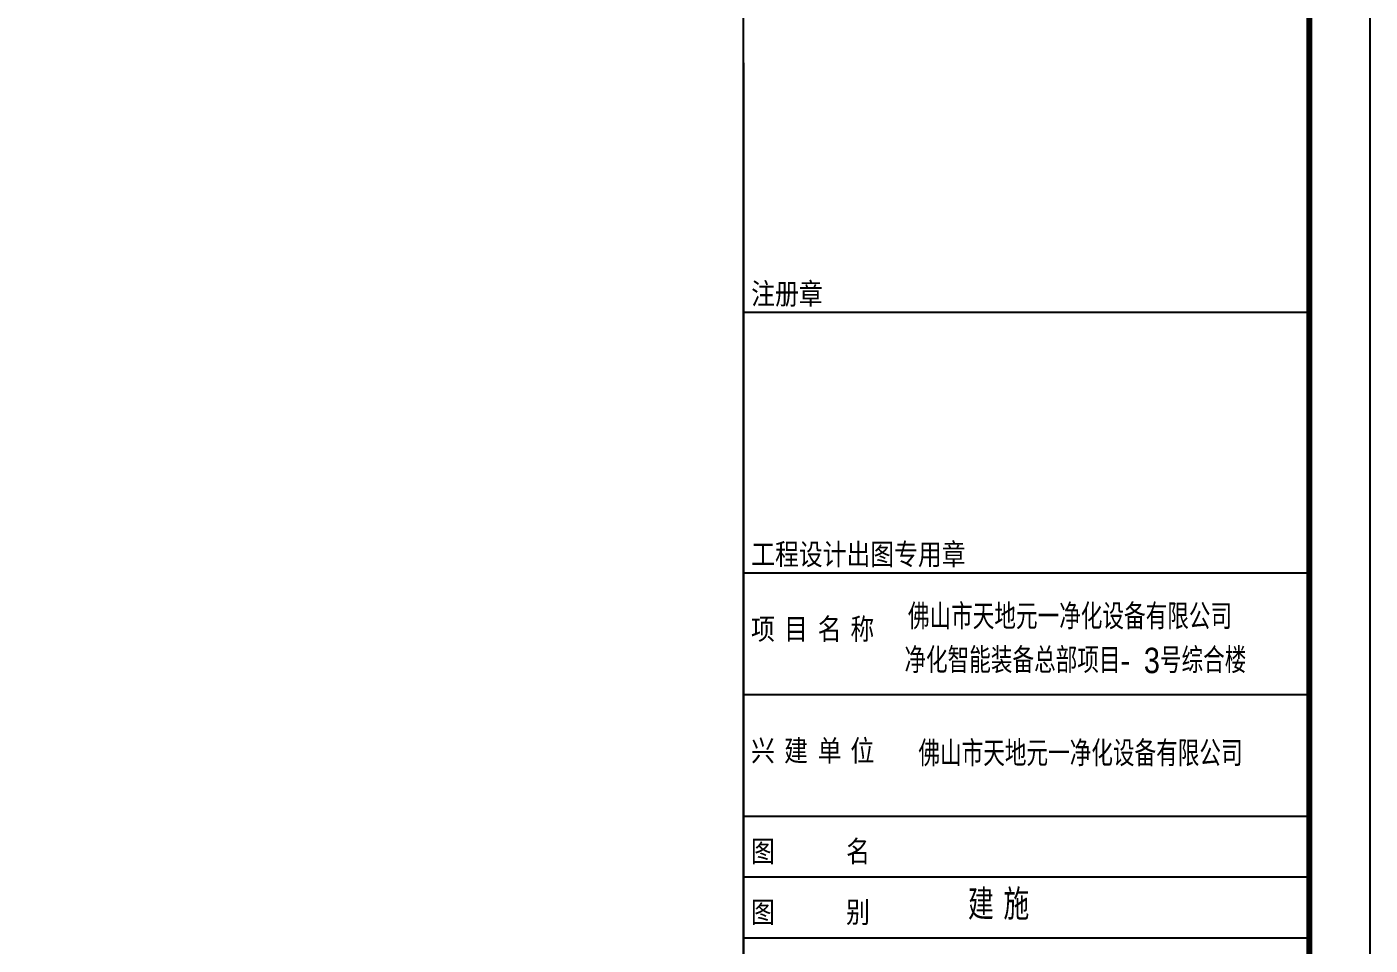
# Model space of a CAD drawing. Extents: x -1041549 to 749950, y -354245 to 17554.
# Drawn here: x -979217 to -957139, y -339047 to -323951 of the extents above; entities that cross this region are included whole.
import ezdxf

# ---------------------------------------------------------------- set-up
doc = ezdxf.new("R2010")
doc.units = 0
doc.header["$LTSCALE"] = 1000
doc.header["$MEASUREMENT"] = 0
for name, color, linetype in [('13', 13, 'Continuous'), ('14', 1, 'Continuous'), ('PUB_TITLE', 4, 'Continuous')]:
    doc.layers.add(name, color=color, linetype=linetype)
doc.styles.add('_HZTXT', font='gs_txt.shx', dxfattribs={"width": 0.8, "bigfont": 'HZTXT.shx'})
doc.styles.add('宋体', font='')
doc.styles.get('宋体').set_extended_font_data('宋体')

# ---------------------------------------------------------------- blocks, each defined once
blk = doc.blocks.new('A$C664e5b13')
at = {"layer": '14'}
for p, q in [((10487, 29417), (10487, 717)), ((10487, 25320), (19787, 25320)), ((10487, 21037), (19787, 21037)), ((10487, 19037), (19787, 19037)), ((10487, 17037), (19787, 17037)), ((10487, 16037), (19787, 16037)), ((10487, 15037), (19787, 15037))]:
    blk.add_line(p, q, dxfattribs=at)
blk.add_lwpolyline([(10487, 717), (10487, 58117)], dxfattribs=at)
at = {"layer": '13', "color": 7, "style": '_HZTXT', "width": 0.85}
for s, height, p in [('佛山市天地元一净化设备有限公司', 417.91, (13189, 20107)), ('净化智能装备总部项目-', 417.91, (13132, 19387)), ('3号综合楼', 417.9, (17067, 19386)), ('佛山市天地元一净化设备有限公司', 417.91, (13362, 17856)), ('建 施', 500, (14176, 15332, 24845))]:
    blk.add_text(s, height=height, dxfattribs=at).set_placement(p)
at = {"layer": '14', "style": '宋体', "width": 0.82}
for s, p in [('注册章', (10614, 25449)), ('工程设计出图专用章', (10614, 21166)), ('项', (10611, 19937)), ('名', (11706, 19937)), ('称', (12245, 19937)), ('目', (11154, 19937)), ('兴', (10611, 17937)), ('建', (11154, 17937)), ('单', (11706, 17937)), ('位', (12245, 17937)), ('图      名', (10611, 16283)), ('图      别', (10611, 15283))]:
    blk.add_text(s, height=350, dxfattribs=at).set_placement(p)

msp = doc.modelspace()

# ---------------------------------------------------------------- linework, layer by layer
at = {"layer": 'PUB_TITLE'}
msp.add_lwpolyline([(-1041238.7, -354245), (-957138.7, -354245), (-957138.7, -294845), (-1041238.7, -294845)], close=True, dxfattribs=at)
at = {"layer": 'PUB_TITLE', "const_width": 100}
msp.add_lwpolyline([(-1038738.7, -353245), (-958138.7, -353245), (-958138.7, -295845), (-1038738.7, -295845)], close=True, dxfattribs=at)

# ---------------------------------------------------------------- block references
msp.add_blockref('A$C664e5b13', (-977925.4, -353962.1))

doc.saveas('drawing.dxf')
